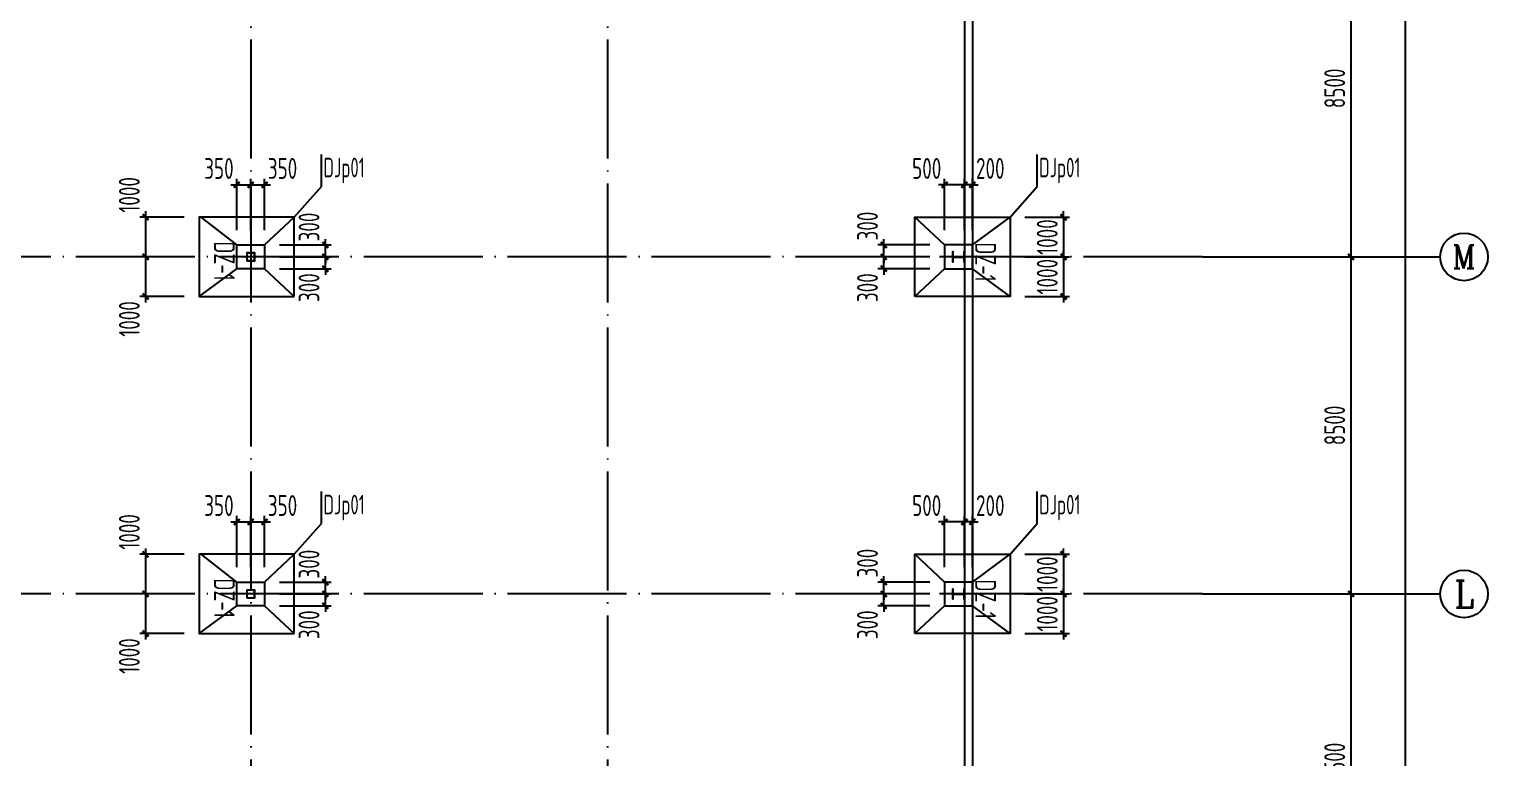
# Model space of a CAD drawing. Extents: x 753177 to 2169292, y -530934 to -273477.
# Drawn here: x 993206 to 1029993, y -405508 to -387134 of the extents above; entities that cross this region are included whole.
import ezdxf
from ezdxf.enums import TextEntityAlignment as Align

# ---------------------------------------------------------------- set-up
doc = ezdxf.new("R2010")
doc.units = 0
doc.header["$LTSCALE"] = 1500
doc.header["$MEASUREMENT"] = 0
doc.linetypes.add('DOTE', pattern=[2.42, 2, -0.2, 0.02, -0.2])
doc.layers.get('Defpoints').update_dxf_attribs({"color": 252})
for name, color, linetype in [('AXIS', 3, 'Continuous'), ('AXIS_TEXT', 7, 'Continuous'), ('BASE', 7, 'Continuous'), ('BASE_DIM', 3, 'Continuous'), ('BASE_NUM', 7, 'Continuous'), ('DIM', 3, 'Continuous'), ('M_Prof', 2, 'Continuous'), ('TEXT', 7, 'Continuous'), ('梁__实线', 140, 'Continuous')]:
    doc.layers.add(name, color=color, linetype=linetype)
doc.styles.add('_TCH_AXIS', font='COMPLEX', dxfattribs={"bigfont": 'GBCBIG'})
doc.styles.add('COMPLEX', font='COMPLEX')
doc.styles.add('H360', font='Tssdeng.shx', dxfattribs={"width": 0.65, "height": 360, "bigfont": 'tssdchn.shx'})
doc.styles.add('TSSD_Dimension', font='Tssdeng.shx', dxfattribs={"width": 0.7, "bigfont": 'hztxt.shx'})
doc.styles.add('TSSD_Label', font='Tssdeng.shx', dxfattribs={"width": 0.7, "bigfont": 'hztxt.shx'})
doc.dimstyles.new('TSSD_150_150', dxfattribs={"dimtxt": 525, "dimasz": 150, "dimexe": 150, "dimexo": 375, "dimgap": 150, "dimtad": 1, "dimdec": 0, "dimzin": 0, "dimdsep": 46, "dimtxsty": 'TSSD_Dimension', "dimblk": 'ARCHTICK', "dimblk1": 'ARCHTICK', "dimblk2": 'ARCHTICK', "dimcen": 0, "dimdle": 150, "dimclrt": 7, "dimadec": 0, "dimazin": 0, "dimtfac": 1, "dimtdec": 0, "dimtix": 1, "dimtmove": 2, "dimatfit": 3, "dimfxl": 0, "dimtolj": 1, "dimtzin": 0, "dimarcsym": 0})

# ---------------------------------------------------------------- blocks, each defined once
blk = doc.blocks.new('_ArchTick')
at = {"color": 0, "linetype": 'ByBlock', "const_width": 0.4}
blk.add_lwpolyline([(-0.5, -0.5), (0.5, 0.5)], dxfattribs=at)
blk = doc.blocks.new('*D44')
at = {"layer": 'AXIS', "color": 0, "lineweight": -2, "transparency": 16777216}
for p, q in [((639125, 134720), (639125, 143520)), ((635750, 143370), (639275, 143370)), ((635750, 134870), (639275, 134870))]:
    blk.add_line(p, q, dxfattribs=at)
at = {"layer": 'Defpoints', "color": 0, "transparency": 16777216}
for p in [(635375, 143370), (639125, 143370), (635375, 134870)]:
    blk.add_point(p, dxfattribs=at)
at = {"layer": 'AXIS', "color": 0, "lineweight": -2, "transparency": 16777216, "xscale": 150, "yscale": 150, "zscale": 150}
for p, rotation in [((639125, 143370), 90), ((639125, 134870), 270)]:
    blk.add_blockref('_ArchTick', p, dxfattribs=dict(at, rotation=rotation))
at = {"layer": 'AXIS', "color": 7, "transparency": 16777216, "insert": (638713, 139120), "char_height": 525, "attachment_point": 5, "rotation": 90, "style": 'TSSD_Dimension'}
blk.add_mtext('\\A1;8500', dxfattribs=at)
blk = doc.blocks.new('*D45')
at = {"layer": 'AXIS', "color": 0, "lineweight": -2, "transparency": 16777216}
for p, q in [((639125, 143220), (639125, 152020)), ((635750, 151870), (639275, 151870)), ((635750, 143370), (639275, 143370))]:
    blk.add_line(p, q, dxfattribs=at)
at = {"layer": 'Defpoints', "color": 0, "transparency": 16777216}
for p in [(635375, 151870), (639125, 151870), (635375, 143370)]:
    blk.add_point(p, dxfattribs=at)
at = {"layer": 'AXIS', "color": 0, "lineweight": -2, "transparency": 16777216, "xscale": 150, "yscale": 150, "zscale": 150}
for p, rotation in [((639125, 151870), 90), ((639125, 143370), 270)]:
    blk.add_blockref('_ArchTick', p, dxfattribs=dict(at, rotation=rotation))
at = {"layer": 'AXIS', "color": 7, "transparency": 16777216, "insert": (638713, 147620), "char_height": 525, "attachment_point": 5, "rotation": 90, "style": 'TSSD_Dimension'}
blk.add_mtext('\\A1;8500', dxfattribs=at)
blk = doc.blocks.new('*D46')
at = {"layer": 'AXIS', "color": 0, "lineweight": -2, "transparency": 16777216}
for p, q in [((639125, 151720), (639125, 160520)), ((635750, 160370), (639275, 160370)), ((635750, 151870), (639275, 151870))]:
    blk.add_line(p, q, dxfattribs=at)
at = {"layer": 'Defpoints', "color": 0, "transparency": 16777216}
for p in [(635375, 160370), (639125, 160370), (635375, 151870)]:
    blk.add_point(p, dxfattribs=at)
at = {"layer": 'AXIS', "color": 0, "lineweight": -2, "transparency": 16777216, "xscale": 150, "yscale": 150, "zscale": 150}
for p, rotation in [((639125, 160370), 90), ((639125, 151870), 270)]:
    blk.add_blockref('_ArchTick', p, dxfattribs=dict(at, rotation=rotation))
at = {"layer": 'AXIS', "color": 7, "transparency": 16777216, "insert": (638713, 156120), "char_height": 525, "attachment_point": 5, "rotation": 90, "style": 'TSSD_Dimension'}
blk.add_mtext('\\A1;8500', dxfattribs=at)
blk = doc.blocks.new('_AXISO')
blk.add_circle((0, 0), 0.5)
at = {"layer": 'AXIS_TEXT', "style": 'COMPLEX', "width": 1.041667}
blk.add_attdef('A', text='', height=0.56, dxfattribs=at).set_placement((-0.25, -0.28), (0.25, -0.28), align=Align.FIT)
blk = doc.blocks.new('*D68')
at = {"layer": 'Defpoints', "color": 0, "transparency": 16777216}
for p in [(634228, 168870), (640501, 168870), (634228, 58370)]:
    blk.add_point(p, dxfattribs=at)
at = {"layer": 'DIM', "color": 0, "lineweight": -2, "transparency": 16777216}
for p, q in [((634603, 168870), (640651, 168870)), ((640501, 58220), (640501, 169020)), ((634603, 58370), (640651, 58370))]:
    blk.add_line(p, q, dxfattribs=at)
at = {"layer": 'DIM', "color": 0, "lineweight": -2, "transparency": 16777216, "xscale": 150, "yscale": 150, "zscale": 150}
for p, rotation in [((640501, 168870), 90), ((640501, 58370), 270)]:
    blk.add_blockref('_ArchTick', p, dxfattribs=dict(at, rotation=rotation))
at = {"layer": 'DIM', "color": 7, "transparency": 16777216, "insert": (640088, 113620), "char_height": 525, "attachment_point": 5, "rotation": 90, "style": 'TSSD_Dimension'}
blk.add_mtext('\\A1;110500', dxfattribs=at)
blk = doc.blocks.new('A$C01EB0BB3')
at = {"layer": 'M_Prof'}
for points in [[(17900, 93400), (18100, 93400), (18100, 93600), (17900, 93600)], [(17906, 93406), (18094, 93406), (18094, 93594), (17906, 93594)], [(36000, 93375), (36000, 93625), (35988, 93625), (35988, 93504), (35712, 93504), (35712, 93625), (35700, 93625), (35700, 93375), (35712, 93375), (35712, 93496), (35988, 93496), (35988, 93375)], [(17900, 84900), (18100, 84900), (18100, 85100), (17900, 85100)], [(17906, 84906), (18094, 84906), (18094, 85094), (17906, 85094)], [(36000, 84875), (36000, 85125), (35988, 85125), (35988, 85004), (35712, 85004), (35712, 85125), (35700, 85125), (35700, 84875), (35712, 84875), (35712, 84996), (35988, 84996), (35988, 84875)]]:
    blk.add_lwpolyline(points, close=True, dxfattribs=at)
blk = doc.blocks.new('*D128')
at = {"layer": 'BASE_DIM', "color": 0, "lineweight": -2, "transparency": 16777216}
for p, q in [((1019293, -391876), (1019293, -391726)), ((1018318, -391876), (1019443, -391876)), ((1019293, -391876), (1019293, -392876)), ((1018318, -392876), (1019443, -392876)), ((1019293, -392876), (1019293, -393026))]:
    blk.add_line(p, q, dxfattribs=at)
at = {"layer": 'Defpoints', "color": 0, "transparency": 16777216}
for p in [(1017943, -391876), (1017943, -392876), (1019293, -392876)]:
    blk.add_point(p, dxfattribs=at)
at = {"layer": 'BASE_DIM', "color": 0, "lineweight": -2, "transparency": 16777216, "xscale": 150, "yscale": 150, "zscale": 150}
for p, rotation in [((1019293, -391876), 270), ((1019293, -392876), 90)]:
    blk.add_blockref('_ArchTick', p, dxfattribs=dict(at, rotation=rotation))
at = {"layer": 'BASE_DIM', "color": 7, "transparency": 16777216, "insert": (1018881, -392376), "char_height": 525, "attachment_point": 5, "rotation": 90, "style": 'TSSD_Dimension'}
blk.add_mtext('\\A1;1000', dxfattribs=at)
blk = doc.blocks.new('*D129')
at = {"layer": 'BASE_DIM', "color": 0, "lineweight": -2, "transparency": 16777216}
for p, q in [((1018318, -392876), (1019443, -392876)), ((1019293, -392876), (1019293, -392726)), ((1019293, -392876), (1019293, -393876)), ((1018318, -393876), (1019443, -393876)), ((1019293, -393876), (1019293, -394026))]:
    blk.add_line(p, q, dxfattribs=at)
at = {"layer": 'Defpoints', "color": 0, "transparency": 16777216}
for p in [(1017943, -392876), (1017943, -393876), (1019293, -393876)]:
    blk.add_point(p, dxfattribs=at)
at = {"layer": 'BASE_DIM', "color": 0, "lineweight": -2, "transparency": 16777216, "xscale": 150, "yscale": 150, "zscale": 150}
for p, rotation in [((1019293, -392876), 270), ((1019293, -393876), 90)]:
    blk.add_blockref('_ArchTick', p, dxfattribs=dict(at, rotation=rotation))
at = {"layer": 'BASE_DIM', "color": 7, "transparency": 16777216, "insert": (1018881, -393376), "char_height": 525, "attachment_point": 5, "rotation": 90, "style": 'TSSD_Dimension'}
blk.add_mtext('\\A1;1000', dxfattribs=at)
blk = doc.blocks.new('*D130')
at = {"layer": 'Defpoints', "color": 0, "transparency": 16777216}
for p in [(1016793, -391059), (1016793, -392576), (1016993, -392576)]:
    blk.add_point(p, dxfattribs=at)
at = {"layer": 'DIM', "color": 0, "lineweight": -2, "transparency": 16777216}
for p, q in [((1016793, -392201), (1016793, -390909)), ((1016993, -392201), (1016993, -390909)), ((1016793, -391059), (1016643, -391059)), ((1016993, -391059), (1016793, -391059)), ((1016993, -391059), (1017143, -391059))]:
    blk.add_line(p, q, dxfattribs=at)
at = {"layer": 'DIM', "color": 0, "lineweight": -2, "transparency": 16777216, "xscale": 150, "yscale": 150, "zscale": 150}
blk.add_blockref('_ArchTick', (1016793, -391059), dxfattribs=at)
at = {"layer": 'DIM', "color": 0, "lineweight": -2, "transparency": 16777216, "xscale": 150, "yscale": 150, "zscale": 150, "rotation": 180}
blk.add_blockref('_ArchTick', (1016993, -391059), dxfattribs=at)
at = {"layer": 'DIM', "color": 7, "transparency": 16777216, "insert": (1017445, -390646), "char_height": 525, "attachment_point": 5, "style": 'TSSD_Dimension'}
blk.add_mtext('\\A1;200', dxfattribs=at)
blk = doc.blocks.new('*D131')
at = {"layer": 'Defpoints', "color": 0, "transparency": 16777216}
for p in [(1016293, -391059), (1016293, -392576), (1016793, -392576)]:
    blk.add_point(p, dxfattribs=at)
at = {"layer": 'DIM', "color": 0, "lineweight": -2, "transparency": 16777216}
for p, q in [((1016293, -392201), (1016293, -390909)), ((1016793, -392201), (1016793, -390909)), ((1016943, -391059), (1016143, -391059))]:
    blk.add_line(p, q, dxfattribs=at)
at = {"layer": 'DIM', "color": 0, "lineweight": -2, "transparency": 16777216, "xscale": 150, "yscale": 150, "zscale": 150, "rotation": 180}
blk.add_blockref('_ArchTick', (1016293, -391059), dxfattribs=at)
at = {"layer": 'DIM', "color": 0, "lineweight": -2, "transparency": 16777216, "xscale": 150, "yscale": 150, "zscale": 150}
blk.add_blockref('_ArchTick', (1016793, -391059), dxfattribs=at)
at = {"layer": 'DIM', "color": 7, "transparency": 16777216, "insert": (1015842, -390646), "char_height": 525, "attachment_point": 5, "style": 'TSSD_Dimension'}
blk.add_mtext('\\A1;500', dxfattribs=at)
blk = doc.blocks.new('*D132')
at = {"layer": 'Defpoints', "color": 0, "transparency": 16777216}
for p in [(1014760, -392876), (1016293, -392876), (1016293, -393176)]:
    blk.add_point(p, dxfattribs=at)
at = {"layer": 'DIM', "color": 0, "lineweight": -2, "transparency": 16777216}
for p, q in [((1015918, -392876), (1014610, -392876)), ((1014760, -392876), (1014760, -392726)), ((1014760, -393176), (1014760, -392876)), ((1015918, -393176), (1014610, -393176)), ((1014760, -393176), (1014760, -393326))]:
    blk.add_line(p, q, dxfattribs=at)
at = {"layer": 'DIM', "color": 0, "lineweight": -2, "transparency": 16777216, "xscale": 150, "yscale": 150, "zscale": 150}
for p, rotation in [((1014760, -392876), 270), ((1014760, -393176), 90)]:
    blk.add_blockref('_ArchTick', p, dxfattribs=dict(at, rotation=rotation))
at = {"layer": 'DIM', "color": 7, "transparency": 16777216, "insert": (1014348, -393653), "char_height": 525, "attachment_point": 5, "rotation": 90, "style": 'TSSD_Dimension'}
blk.add_mtext('\\A1;300', dxfattribs=at)
blk = doc.blocks.new('*D133')
at = {"layer": 'Defpoints', "color": 0, "transparency": 16777216}
for p in [(1014760, -392576), (1016293, -392576), (1016293, -392876)]:
    blk.add_point(p, dxfattribs=at)
at = {"layer": 'DIM', "color": 0, "lineweight": -2, "transparency": 16777216}
for p, q in [((1014760, -392576), (1014760, -392426)), ((1015918, -392576), (1014610, -392576)), ((1015918, -392876), (1014610, -392876)), ((1014760, -392876), (1014760, -392576)), ((1014760, -392876), (1014760, -393026))]:
    blk.add_line(p, q, dxfattribs=at)
at = {"layer": 'DIM', "color": 0, "lineweight": -2, "transparency": 16777216, "xscale": 150, "yscale": 150, "zscale": 150}
for p, rotation in [((1014760, -392576), 270), ((1014760, -392876), 90)]:
    blk.add_blockref('_ArchTick', p, dxfattribs=dict(at, rotation=rotation))
at = {"layer": 'DIM', "color": 7, "transparency": 16777216, "insert": (1014348, -392099), "char_height": 525, "attachment_point": 5, "rotation": 90, "style": 'TSSD_Dimension'}
blk.add_mtext('\\A1;300', dxfattribs=at)
blk = doc.blocks.new('*D140')
at = {"layer": 'BASE_DIM', "color": 0, "lineweight": -2, "transparency": 16777216}
for p, q in [((1019293, -400376), (1019293, -400226)), ((1018318, -400376), (1019443, -400376)), ((1019293, -400376), (1019293, -401376)), ((1018318, -401376), (1019443, -401376)), ((1019293, -401376), (1019293, -401526))]:
    blk.add_line(p, q, dxfattribs=at)
at = {"layer": 'Defpoints', "color": 0, "transparency": 16777216}
for p in [(1017943, -400376), (1017943, -401376), (1019293, -401376)]:
    blk.add_point(p, dxfattribs=at)
at = {"layer": 'BASE_DIM', "color": 0, "lineweight": -2, "transparency": 16777216, "xscale": 150, "yscale": 150, "zscale": 150}
for p, rotation in [((1019293, -400376), 270), ((1019293, -401376), 90)]:
    blk.add_blockref('_ArchTick', p, dxfattribs=dict(at, rotation=rotation))
at = {"layer": 'BASE_DIM', "color": 7, "transparency": 16777216, "insert": (1018881, -400876), "char_height": 525, "attachment_point": 5, "rotation": 90, "style": 'TSSD_Dimension'}
blk.add_mtext('\\A1;1000', dxfattribs=at)
blk = doc.blocks.new('*D141')
at = {"layer": 'BASE_DIM', "color": 0, "lineweight": -2, "transparency": 16777216}
for p, q in [((1019293, -401376), (1019293, -401226)), ((1018318, -401376), (1019443, -401376)), ((1019293, -401376), (1019293, -402376)), ((1018318, -402376), (1019443, -402376)), ((1019293, -402376), (1019293, -402526))]:
    blk.add_line(p, q, dxfattribs=at)
at = {"layer": 'Defpoints', "color": 0, "transparency": 16777216}
for p in [(1017943, -401376), (1017943, -402376), (1019293, -402376)]:
    blk.add_point(p, dxfattribs=at)
at = {"layer": 'BASE_DIM', "color": 0, "lineweight": -2, "transparency": 16777216, "xscale": 150, "yscale": 150, "zscale": 150}
for p, rotation in [((1019293, -401376), 270), ((1019293, -402376), 90)]:
    blk.add_blockref('_ArchTick', p, dxfattribs=dict(at, rotation=rotation))
at = {"layer": 'BASE_DIM', "color": 7, "transparency": 16777216, "insert": (1018881, -401876), "char_height": 525, "attachment_point": 5, "rotation": 90, "style": 'TSSD_Dimension'}
blk.add_mtext('\\A1;1000', dxfattribs=at)
blk = doc.blocks.new('*D142')
at = {"layer": 'Defpoints', "color": 0, "transparency": 16777216}
for p in [(1016793, -399559), (1016793, -401076), (1016993, -401076)]:
    blk.add_point(p, dxfattribs=at)
at = {"layer": 'DIM', "color": 0, "lineweight": -2, "transparency": 16777216}
for p, q in [((1016793, -400701), (1016793, -399409)), ((1016993, -400701), (1016993, -399409)), ((1016793, -399559), (1016643, -399559)), ((1016993, -399559), (1016793, -399559)), ((1016993, -399559), (1017143, -399559))]:
    blk.add_line(p, q, dxfattribs=at)
at = {"layer": 'DIM', "color": 0, "lineweight": -2, "transparency": 16777216, "xscale": 150, "yscale": 150, "zscale": 150}
blk.add_blockref('_ArchTick', (1016793, -399559), dxfattribs=at)
at = {"layer": 'DIM', "color": 0, "lineweight": -2, "transparency": 16777216, "xscale": 150, "yscale": 150, "zscale": 150, "rotation": 180}
blk.add_blockref('_ArchTick', (1016993, -399559), dxfattribs=at)
at = {"layer": 'DIM', "color": 7, "transparency": 16777216, "insert": (1017445, -399146), "char_height": 525, "attachment_point": 5, "style": 'TSSD_Dimension'}
blk.add_mtext('\\A1;200', dxfattribs=at)
blk = doc.blocks.new('*D143')
at = {"layer": 'Defpoints', "color": 0, "transparency": 16777216}
for p in [(1016293, -399559), (1016293, -401076), (1016793, -401076)]:
    blk.add_point(p, dxfattribs=at)
at = {"layer": 'DIM', "color": 0, "lineweight": -2, "transparency": 16777216}
for p, q in [((1016293, -400701), (1016293, -399409)), ((1016793, -400701), (1016793, -399409)), ((1016943, -399559), (1016143, -399559))]:
    blk.add_line(p, q, dxfattribs=at)
at = {"layer": 'DIM', "color": 0, "lineweight": -2, "transparency": 16777216, "xscale": 150, "yscale": 150, "zscale": 150, "rotation": 180}
blk.add_blockref('_ArchTick', (1016293, -399559), dxfattribs=at)
at = {"layer": 'DIM', "color": 0, "lineweight": -2, "transparency": 16777216, "xscale": 150, "yscale": 150, "zscale": 150}
blk.add_blockref('_ArchTick', (1016793, -399559), dxfattribs=at)
at = {"layer": 'DIM', "color": 7, "transparency": 16777216, "insert": (1015842, -399146), "char_height": 525, "attachment_point": 5, "style": 'TSSD_Dimension'}
blk.add_mtext('\\A1;500', dxfattribs=at)
blk = doc.blocks.new('*D144')
at = {"layer": 'Defpoints', "color": 0, "transparency": 16777216}
for p in [(1014760, -401376), (1016293, -401376), (1016293, -401676)]:
    blk.add_point(p, dxfattribs=at)
at = {"layer": 'DIM', "color": 0, "lineweight": -2, "transparency": 16777216}
for p, q in [((1014760, -401376), (1014760, -401226)), ((1015918, -401376), (1014610, -401376)), ((1015918, -401676), (1014610, -401676)), ((1014760, -401676), (1014760, -401376)), ((1014760, -401676), (1014760, -401826))]:
    blk.add_line(p, q, dxfattribs=at)
at = {"layer": 'DIM', "color": 0, "lineweight": -2, "transparency": 16777216, "xscale": 150, "yscale": 150, "zscale": 150}
for p, rotation in [((1014760, -401376), 270), ((1014760, -401676), 90)]:
    blk.add_blockref('_ArchTick', p, dxfattribs=dict(at, rotation=rotation))
at = {"layer": 'DIM', "color": 7, "transparency": 16777216, "insert": (1014348, -402153), "char_height": 525, "attachment_point": 5, "rotation": 90, "style": 'TSSD_Dimension'}
blk.add_mtext('\\A1;300', dxfattribs=at)
blk = doc.blocks.new('*D145')
at = {"layer": 'Defpoints', "color": 0, "transparency": 16777216}
for p in [(1014760, -401076), (1016293, -401076), (1016293, -401376)]:
    blk.add_point(p, dxfattribs=at)
at = {"layer": 'DIM', "color": 0, "lineweight": -2, "transparency": 16777216}
for p, q in [((1014760, -401076), (1014760, -400926)), ((1015918, -401076), (1014610, -401076)), ((1014760, -401376), (1014760, -401076)), ((1015918, -401376), (1014610, -401376)), ((1014760, -401376), (1014760, -401526))]:
    blk.add_line(p, q, dxfattribs=at)
at = {"layer": 'DIM', "color": 0, "lineweight": -2, "transparency": 16777216, "xscale": 150, "yscale": 150, "zscale": 150}
for p, rotation in [((1014760, -401076), 270), ((1014760, -401376), 90)]:
    blk.add_blockref('_ArchTick', p, dxfattribs=dict(at, rotation=rotation))
at = {"layer": 'DIM', "color": 7, "transparency": 16777216, "insert": (1014348, -400599), "char_height": 525, "attachment_point": 5, "rotation": 90, "style": 'TSSD_Dimension'}
blk.add_mtext('\\A1;300', dxfattribs=at)
blk = doc.blocks.new('*D381')
at = {"layer": 'BASE_DIM', "color": 0, "lineweight": -2, "transparency": 16777216}
for p, q in [((996143, -400226), (996143, -401526)), ((997118, -400376), (995993, -400376)), ((997118, -401376), (995993, -401376))]:
    blk.add_line(p, q, dxfattribs=at)
at = {"layer": 'Defpoints', "color": 0, "transparency": 16777216}
for p in [(997493, -400376), (996143, -401376), (997493, -401376)]:
    blk.add_point(p, dxfattribs=at)
at = {"layer": 'BASE_DIM', "color": 0, "lineweight": -2, "transparency": 16777216, "xscale": 150, "yscale": 150, "zscale": 150}
for p, rotation in [((996143, -400376), 90), ((996143, -401376), 270)]:
    blk.add_blockref('_ArchTick', p, dxfattribs=dict(at, rotation=rotation))
at = {"layer": 'BASE_DIM', "color": 7, "transparency": 16777216, "insert": (995731, -399811), "char_height": 525, "attachment_point": 5, "rotation": 90, "style": 'TSSD_Dimension'}
blk.add_mtext('\\A1;1000', dxfattribs=at)
blk = doc.blocks.new('*D382')
at = {"layer": 'BASE_DIM', "color": 0, "lineweight": -2, "transparency": 16777216}
for p, q in [((996143, -401226), (996143, -402526)), ((997118, -401376), (995993, -401376)), ((997118, -402376), (995993, -402376))]:
    blk.add_line(p, q, dxfattribs=at)
at = {"layer": 'Defpoints', "color": 0, "transparency": 16777216}
for p in [(997493, -401376), (996143, -402376), (997493, -402376)]:
    blk.add_point(p, dxfattribs=at)
at = {"layer": 'BASE_DIM', "color": 0, "lineweight": -2, "transparency": 16777216, "xscale": 150, "yscale": 150, "zscale": 150}
for p, rotation in [((996143, -401376), 90), ((996143, -402376), 270)]:
    blk.add_blockref('_ArchTick', p, dxfattribs=dict(at, rotation=rotation))
at = {"layer": 'BASE_DIM', "color": 7, "transparency": 16777216, "insert": (995731, -402941), "char_height": 525, "attachment_point": 5, "rotation": 90, "style": 'TSSD_Dimension'}
blk.add_mtext('\\A1;1000', dxfattribs=at)
blk = doc.blocks.new('*D383')
at = {"layer": 'Defpoints', "color": 0, "transparency": 16777216}
for p in [(998793, -399559), (998443, -401076), (998793, -401076)]:
    blk.add_point(p, dxfattribs=at)
at = {"layer": 'DIM', "color": 0, "lineweight": -2, "transparency": 16777216}
for p, q in [((998443, -400701), (998443, -399409)), ((998793, -400701), (998793, -399409)), ((998293, -399559), (998943, -399559))]:
    blk.add_line(p, q, dxfattribs=at)
at = {"layer": 'DIM', "color": 0, "lineweight": -2, "transparency": 16777216, "xscale": 150, "yscale": 150, "zscale": 150, "rotation": 180}
blk.add_blockref('_ArchTick', (998443, -399559), dxfattribs=at)
at = {"layer": 'DIM', "color": 0, "lineweight": -2, "transparency": 16777216, "xscale": 150, "yscale": 150, "zscale": 150}
blk.add_blockref('_ArchTick', (998793, -399559), dxfattribs=at)
at = {"layer": 'DIM', "color": 7, "transparency": 16777216, "insert": (997992, -399146), "char_height": 525, "attachment_point": 5, "style": 'TSSD_Dimension'}
blk.add_mtext('\\A1;350', dxfattribs=at)
blk = doc.blocks.new('*D384')
at = {"layer": 'Defpoints', "color": 0, "transparency": 16777216}
for p in [(999143, -399559), (998793, -401076), (999143, -401076)]:
    blk.add_point(p, dxfattribs=at)
at = {"layer": 'DIM', "color": 0, "lineweight": -2, "transparency": 16777216}
for p, q in [((998793, -400701), (998793, -399409)), ((999143, -400701), (999143, -399409)), ((998643, -399559), (999293, -399559))]:
    blk.add_line(p, q, dxfattribs=at)
at = {"layer": 'DIM', "color": 0, "lineweight": -2, "transparency": 16777216, "xscale": 150, "yscale": 150, "zscale": 150, "rotation": 180}
blk.add_blockref('_ArchTick', (998793, -399559), dxfattribs=at)
at = {"layer": 'DIM', "color": 0, "lineweight": -2, "transparency": 16777216, "xscale": 150, "yscale": 150, "zscale": 150}
blk.add_blockref('_ArchTick', (999143, -399559), dxfattribs=at)
at = {"layer": 'DIM', "color": 7, "transparency": 16777216, "insert": (999595, -399146), "char_height": 525, "attachment_point": 5, "style": 'TSSD_Dimension'}
blk.add_mtext('\\A1;350', dxfattribs=at)
blk = doc.blocks.new('*D385')
at = {"layer": 'Defpoints', "color": 0, "transparency": 16777216}
for p in [(999143, -401376), (999143, -401676), (1000676, -401376)]:
    blk.add_point(p, dxfattribs=at)
at = {"layer": 'DIM', "color": 0, "lineweight": -2, "transparency": 16777216}
for p, q in [((1000676, -401376), (1000676, -401226)), ((999518, -401376), (1000826, -401376)), ((999518, -401676), (1000826, -401676)), ((1000676, -401676), (1000676, -401376)), ((1000676, -401676), (1000676, -401826))]:
    blk.add_line(p, q, dxfattribs=at)
at = {"layer": 'DIM', "color": 0, "lineweight": -2, "transparency": 16777216, "xscale": 150, "yscale": 150, "zscale": 150}
for p, rotation in [((1000676, -401376), 270), ((1000676, -401676), 90)]:
    blk.add_blockref('_ArchTick', p, dxfattribs=dict(at, rotation=rotation))
at = {"layer": 'DIM', "color": 7, "transparency": 16777216, "insert": (1000264, -402153), "char_height": 525, "attachment_point": 5, "rotation": 90, "style": 'TSSD_Dimension'}
blk.add_mtext('\\A1;300', dxfattribs=at)
blk = doc.blocks.new('*D386')
at = {"layer": 'Defpoints', "color": 0, "transparency": 16777216}
for p in [(999143, -401076), (1000676, -401076), (999143, -401376)]:
    blk.add_point(p, dxfattribs=at)
at = {"layer": 'DIM', "color": 0, "lineweight": -2, "transparency": 16777216}
for p, q in [((1000676, -401076), (1000676, -400926)), ((999518, -401076), (1000826, -401076)), ((1000676, -401376), (1000676, -401076)), ((999518, -401376), (1000826, -401376)), ((1000676, -401376), (1000676, -401526))]:
    blk.add_line(p, q, dxfattribs=at)
at = {"layer": 'DIM', "color": 0, "lineweight": -2, "transparency": 16777216, "xscale": 150, "yscale": 150, "zscale": 150}
for p, rotation in [((1000676, -401076), 270), ((1000676, -401376), 90)]:
    blk.add_blockref('_ArchTick', p, dxfattribs=dict(at, rotation=rotation))
at = {"layer": 'DIM', "color": 7, "transparency": 16777216, "insert": (1000264, -400624), "char_height": 525, "attachment_point": 5, "rotation": 90, "style": 'TSSD_Dimension'}
blk.add_mtext('\\A1;300', dxfattribs=at)
blk = doc.blocks.new('*D387')
at = {"layer": 'BASE_DIM', "color": 0, "lineweight": -2, "transparency": 16777216}
for p, q in [((996143, -391726), (996143, -393026)), ((997118, -391876), (995993, -391876)), ((997118, -392876), (995993, -392876))]:
    blk.add_line(p, q, dxfattribs=at)
at = {"layer": 'Defpoints', "color": 0, "transparency": 16777216}
for p in [(997493, -391876), (996143, -392876), (997493, -392876)]:
    blk.add_point(p, dxfattribs=at)
at = {"layer": 'BASE_DIM', "color": 0, "lineweight": -2, "transparency": 16777216, "xscale": 150, "yscale": 150, "zscale": 150}
for p, rotation in [((996143, -391876), 90), ((996143, -392876), 270)]:
    blk.add_blockref('_ArchTick', p, dxfattribs=dict(at, rotation=rotation))
at = {"layer": 'BASE_DIM', "color": 7, "transparency": 16777216, "insert": (995731, -391311), "char_height": 525, "attachment_point": 5, "rotation": 90, "style": 'TSSD_Dimension'}
blk.add_mtext('\\A1;1000', dxfattribs=at)
blk = doc.blocks.new('*D388')
at = {"layer": 'BASE_DIM', "color": 0, "lineweight": -2, "transparency": 16777216}
for p, q in [((997118, -392876), (995993, -392876)), ((996143, -392726), (996143, -394026)), ((997118, -393876), (995993, -393876))]:
    blk.add_line(p, q, dxfattribs=at)
at = {"layer": 'Defpoints', "color": 0, "transparency": 16777216}
for p in [(997493, -392876), (996143, -393876), (997493, -393876)]:
    blk.add_point(p, dxfattribs=at)
at = {"layer": 'BASE_DIM', "color": 0, "lineweight": -2, "transparency": 16777216, "xscale": 150, "yscale": 150, "zscale": 150}
for p, rotation in [((996143, -392876), 90), ((996143, -393876), 270)]:
    blk.add_blockref('_ArchTick', p, dxfattribs=dict(at, rotation=rotation))
at = {"layer": 'BASE_DIM', "color": 7, "transparency": 16777216, "insert": (995731, -394441), "char_height": 525, "attachment_point": 5, "rotation": 90, "style": 'TSSD_Dimension'}
blk.add_mtext('\\A1;1000', dxfattribs=at)
blk = doc.blocks.new('*D389')
at = {"layer": 'Defpoints', "color": 0, "transparency": 16777216}
for p in [(998793, -391059), (998443, -392576), (998793, -392576)]:
    blk.add_point(p, dxfattribs=at)
at = {"layer": 'DIM', "color": 0, "lineweight": -2, "transparency": 16777216}
for p, q in [((998443, -392201), (998443, -390909)), ((998793, -392201), (998793, -390909)), ((998293, -391059), (998943, -391059))]:
    blk.add_line(p, q, dxfattribs=at)
at = {"layer": 'DIM', "color": 0, "lineweight": -2, "transparency": 16777216, "xscale": 150, "yscale": 150, "zscale": 150, "rotation": 180}
blk.add_blockref('_ArchTick', (998443, -391059), dxfattribs=at)
at = {"layer": 'DIM', "color": 0, "lineweight": -2, "transparency": 16777216, "xscale": 150, "yscale": 150, "zscale": 150}
blk.add_blockref('_ArchTick', (998793, -391059), dxfattribs=at)
at = {"layer": 'DIM', "color": 7, "transparency": 16777216, "insert": (997992, -390646), "char_height": 525, "attachment_point": 5, "style": 'TSSD_Dimension'}
blk.add_mtext('\\A1;350', dxfattribs=at)
blk = doc.blocks.new('*D390')
at = {"layer": 'Defpoints', "color": 0, "transparency": 16777216}
for p in [(999143, -391059), (998793, -392576), (999143, -392576)]:
    blk.add_point(p, dxfattribs=at)
at = {"layer": 'DIM', "color": 0, "lineweight": -2, "transparency": 16777216}
for p, q in [((998793, -392201), (998793, -390909)), ((999143, -392201), (999143, -390909)), ((998643, -391059), (999293, -391059))]:
    blk.add_line(p, q, dxfattribs=at)
at = {"layer": 'DIM', "color": 0, "lineweight": -2, "transparency": 16777216, "xscale": 150, "yscale": 150, "zscale": 150, "rotation": 180}
blk.add_blockref('_ArchTick', (998793, -391059), dxfattribs=at)
at = {"layer": 'DIM', "color": 0, "lineweight": -2, "transparency": 16777216, "xscale": 150, "yscale": 150, "zscale": 150}
blk.add_blockref('_ArchTick', (999143, -391059), dxfattribs=at)
at = {"layer": 'DIM', "color": 7, "transparency": 16777216, "insert": (999595, -390646), "char_height": 525, "attachment_point": 5, "style": 'TSSD_Dimension'}
blk.add_mtext('\\A1;350', dxfattribs=at)
blk = doc.blocks.new('*D391')
at = {"layer": 'Defpoints', "color": 0, "transparency": 16777216}
for p in [(999143, -392876), (1000676, -392876), (999143, -393176)]:
    blk.add_point(p, dxfattribs=at)
at = {"layer": 'DIM', "color": 0, "lineweight": -2, "transparency": 16777216}
for p, q in [((999518, -392876), (1000826, -392876)), ((1000676, -392876), (1000676, -392726)), ((1000676, -393176), (1000676, -392876)), ((999518, -393176), (1000826, -393176)), ((1000676, -393176), (1000676, -393326))]:
    blk.add_line(p, q, dxfattribs=at)
at = {"layer": 'DIM', "color": 0, "lineweight": -2, "transparency": 16777216, "xscale": 150, "yscale": 150, "zscale": 150}
for p, rotation in [((1000676, -392876), 270), ((1000676, -393176), 90)]:
    blk.add_blockref('_ArchTick', p, dxfattribs=dict(at, rotation=rotation))
at = {"layer": 'DIM', "color": 7, "transparency": 16777216, "insert": (1000264, -393653), "char_height": 525, "attachment_point": 5, "rotation": 90, "style": 'TSSD_Dimension'}
blk.add_mtext('\\A1;300', dxfattribs=at)
blk = doc.blocks.new('*D392')
at = {"layer": 'Defpoints', "color": 0, "transparency": 16777216}
for p in [(999143, -392576), (999143, -392876), (1000676, -392576)]:
    blk.add_point(p, dxfattribs=at)
at = {"layer": 'DIM', "color": 0, "lineweight": -2, "transparency": 16777216}
for p, q in [((1000676, -392576), (1000676, -392426)), ((999518, -392576), (1000826, -392576)), ((999518, -392876), (1000826, -392876)), ((1000676, -392876), (1000676, -392576)), ((1000676, -392876), (1000676, -393026))]:
    blk.add_line(p, q, dxfattribs=at)
at = {"layer": 'DIM', "color": 0, "lineweight": -2, "transparency": 16777216, "xscale": 150, "yscale": 150, "zscale": 150}
for p, rotation in [((1000676, -392576), 270), ((1000676, -392876), 90)]:
    blk.add_blockref('_ArchTick', p, dxfattribs=dict(at, rotation=rotation))
at = {"layer": 'DIM', "color": 7, "transparency": 16777216, "insert": (1000264, -392124), "char_height": 525, "attachment_point": 5, "rotation": 90, "style": 'TSSD_Dimension'}
blk.add_mtext('\\A1;300', dxfattribs=at)
blk = doc.blocks.new('A$C72AE6952')
at = {"layer": 'AXIS', "color": 252, "linetype": 'DOTE'}
for p, q in [((18000, 113500), (18000, -3000)), ((27000, 113500), (27000, -3000)), ((36000, 113500), (36000, -3000)), ((42000, 93500), (-6000, 93500)), ((42000, 85000), (-6000, 85000))]:
    blk.add_line(p, q, dxfattribs=at)
at = {"layer": 'AXIS'}
for p, q in [((42000, 93500), (48000, 93500)), ((42000, 85000), (48000, 85000))]:
    blk.add_line(p, q, dxfattribs=at)
ref = blk.add_blockref('_AXISO', (48600, 93500), dxfattribs=dict(at, xscale=1200, yscale=1200, zscale=1200))
ref.add_attrib('A', 'M', dxfattribs={"layer": 'AXIS_TEXT', "height": 594, "style": '_TCH_AXIS'}).set_placement((48303, 93203), (48897, 93203), align=Align.FIT)
ref = blk.add_blockref('_AXISO', (48600, 85000), dxfattribs=dict(at, xscale=1200, yscale=1200, zscale=1200))
ref.add_attrib('A', 'L', dxfattribs={"layer": 'AXIS_TEXT', "height": 683.5, "style": '_TCH_AXIS'}).set_placement((48355.9, 84658.2), (48844.1, 84658.2), align=Align.FIT)
for p1, p2, picture, middle in [((42000, 93500), (42000, 102000), '*D46', (45337.5, 97750)), ((42000, 85000), (42000, 93500), '*D45', (45337.5, 89250)), ((42000, 76500), (42000, 85000), '*D44', (45337.5, 80750))]:
    dim = blk.add_aligned_dim(p1=p1, p2=p2, distance=-3750, dimstyle='TSSD_150_150', dxfattribs=at)
    dim.commit()
    dim.dimension.update_dxf_attribs({"geometry": picture, "text_midpoint": middle, "insert": (-593375.3, -58370.2)})
at = {"layer": 'DIM'}
dim = blk.add_linear_dim(base=(47125.3, 110500), p1=(40852.4, 0), p2=(40852.4, 110500), angle=90, dimstyle='TSSD_150_150', dxfattribs=at)
dim.commit()
dim.dimension.update_dxf_attribs({"geometry": '*D68', "text_midpoint": (46712.8, 55250), "insert": (-593375.3, -58370.2)})

msp = doc.modelspace()

# ---------------------------------------------------------------- linework, layer by layer
at = {"linetype": 'ByBlock'}
for p, q in [((1000578.7, -391097.8), (1000578.7, -390293.7)), ((1018628.7, -391097.8), (1018628.7, -390293.7)), ((999893.2, -391876.1), (1000578.7, -391097.8)), ((1017943.2, -391876.1), (1018628.7, -391097.8)), ((1000578.7, -399597.8), (1000578.7, -398793.7)), ((1018628.7, -399597.8), (1018628.7, -398793.7)), ((999893.2, -400376.1), (1000578.7, -399597.8)), ((1017943.2, -400376.1), (1018628.7, -399597.8))]:
    msp.add_line(p, q, dxfattribs=at)
at = {"layer": 'BASE'}
for p, q in [((998443.2, -392576.1), (997543.2, -391876.1)), ((999143.2, -392576.1), (999893.2, -391876.1)), ((1016293.2, -392576.1), (1015543.2, -391876.1)), ((1016993.2, -392576.1), (1017943.2, -391876.1)), ((997493.2, -393876.1), (998443.2, -393176.1)), ((999143.2, -393176.1), (999893.2, -393876.1)), ((1016293.2, -393176.1), (1015543.2, -393876.1)), ((1017943.2, -393876.1), (1016993.2, -393176.1)), ((998443.2, -401076.1), (997543.2, -400376.1)), ((999143.2, -401076.1), (999893.2, -400376.1)), ((1016293.2, -401076.1), (1015543.2, -400376.1)), ((1016993.2, -401076.1), (1017943.2, -400376.1)), ((997493.2, -402376.1), (998443.2, -401676.1)), ((999143.2, -401676.1), (999893.2, -402376.1)), ((1016293.2, -401676.1), (1015543.2, -402376.1)), ((1017943.2, -402376.1), (1016993.2, -401676.1))]:
    msp.add_line(p, q, dxfattribs=at)
for points in [[(999893.2, -393876.1), (999893.2, -391876.1), (997493.2, -391876.1), (997493.2, -393876.1)], [(1015543.2, -393876.1), (1015543.2, -391876.1), (1017943.2, -391876.1), (1017943.2, -393876.1)], [(999143.2, -392576.1), (999143.2, -393176.1), (998443.2, -393176.1), (998443.2, -392576.1)], [(1016293.2, -392576.1), (1016293.2, -393176.1), (1016993.2, -393176.1), (1016993.2, -392576.1)], [(999893.2, -402376.1), (999893.2, -400376.1), (997493.2, -400376.1), (997493.2, -402376.1)], [(1015543.2, -402376.1), (1015543.2, -400376.1), (1017943.2, -400376.1), (1017943.2, -402376.1)], [(999143.2, -401076.1), (999143.2, -401676.1), (998443.2, -401676.1), (998443.2, -401076.1)], [(1016293.2, -401076.1), (1016293.2, -401676.1), (1016993.2, -401676.1), (1016993.2, -401076.1)]]:
    msp.add_lwpolyline(points, close=True, dxfattribs=at)
at = {"layer": 'DIM', "color": 0, "ltscale": 100}
for p, q in [((1000578.7, -391097.8), (1000578.7, -390293.7)), ((1018628.7, -391097.8), (1018628.7, -390293.7)), ((1000578.7, -399597.8), (1000578.7, -398793.7)), ((1018628.7, -399597.8), (1018628.7, -398793.7))]:
    msp.add_line(p, q, dxfattribs=at)
at = {"layer": '梁__实线'}
for points in [[(980593.2, -375676.1), (1016993.2, -375676.1), (1016993.2, -486576.1), (980593.2, -486576.1)], [(980793.2, -375876.1), (1016793.2, -375876.1), (1016793.2, -486376.1), (980793.2, -486376.1)]]:
    msp.add_lwpolyline(points, close=True, dxfattribs=at)

# ---------------------------------------------------------------- block references
for name in ['A$C72AE6952', 'A$C01EB0BB3']:
    msp.add_blockref(name, (980793.2, -486376.1))

# ---------------------------------------------------------------- texts
at = {"layer": 'BASE_NUM', "style": 'TSSD_Label', "width": 0.7}
for p in [(997867.3, -392485.4), (1017064.3, -392510.4), (997867.3, -400985.4), (1017064.3, -401010.4)]:
    msp.add_text('DZ-1', height=525, rotation=270, dxfattribs=at).set_placement(p)
at = {"layer": 'TEXT', "style": 'H360', "width": 0.65}
for p in [(1000628.4, -390870.2), (1018678.4, -390870.2), (1000628.4, -399370.2), (1018678.4, -399370.2)]:
    msp.add_text('DJp01', height=495, dxfattribs=at).set_placement(p)

# ---------------------------------------------------------------- dimensions: what is measured, and where the dimension line sits
at = {"layer": 'BASE_DIM'}
for base, p1, p2, picture, middle in [((996143.2, -392876.1), (997493.2, -391876.1), (997493.2, -392876.1), '*D387', (995730.7, -391311.4)), ((996143.2, -393876.1), (997493.2, -392876.1), (997493.2, -393876.1), '*D388', (995730.7, -394440.8)), ((996143.2, -401376.1), (997493.2, -400376.1), (997493.2, -401376.1), '*D381', (995730.7, -399811.4)), ((996143.2, -402376.1), (997493.2, -401376.1), (997493.2, -402376.1), '*D382', (995730.7, -402940.8))]:
    dim = msp.add_linear_dim(base=base, p1=p1, p2=p2, angle=270, dimstyle='TSSD_150_150', dxfattribs=at)
    dim.commit()
    dim.dimension.update_dxf_attribs({"geometry": picture, "text_midpoint": middle, "dimtype": 161})
for p1, p2, picture, middle in [((1017943.2, -391876.1), (1017943.2, -392876.1), '*D128', (1018880.7, -392376.1)), ((1017943.2, -392876.1), (1017943.2, -393876.1), '*D129', (1018880.7, -393376.1)), ((1017943.2, -400376.1), (1017943.2, -401376.1), '*D140', (1018880.7, -400876.1)), ((1017943.2, -401376.1), (1017943.2, -402376.1), '*D141', (1018880.7, -401876.1))]:
    dim = msp.add_aligned_dim(p1=p1, p2=p2, distance=1350, dimstyle='TSSD_150_150', dxfattribs=at)
    dim.commit()
    dim.dimension.update_dxf_attribs({"geometry": picture, "text_midpoint": middle})
at = {"layer": 'DIM'}
for base, p1, p2, picture, middle in [((998793.2, -391058.9), (998443.2, -392576.1), (998793.2, -392576.1), '*D389', (997991.6, -390646.4)), ((999143.2, -391058.9), (998793.2, -392576.1), (999143.2, -392576.1), '*D390', (999594.8, -390646.4)), ((998793.2, -399558.9), (998443.2, -401076.1), (998793.2, -401076.1), '*D383', (997991.6, -399146.4)), ((999143.2, -399558.9), (998793.2, -401076.1), (999143.2, -401076.1), '*D384', (999594.8, -399146.4))]:
    dim = msp.add_linear_dim(base=base, p1=p1, p2=p2, dimstyle='TSSD_150_150', dxfattribs=at)
    dim.commit()
    dim.dimension.update_dxf_attribs({"geometry": picture, "text_midpoint": middle, "dimtype": 160})
for base, p1, p2, angle, picture, middle in [((1016293.2, -391058.9), (1016793.2, -392576.1), (1016293.2, -392576.1), 180, '*D131', (1015841.6, -390646.4)), ((1016793.2, -391058.9), (1016993.2, -392576.1), (1016793.2, -392576.1), 180, '*D130', (1017444.8, -390646.4)), ((1000676.3, -392576.1), (999143.2, -392876.1), (999143.2, -392576.1), 90, '*D392', (1000263.8, -392124.4)), ((1014760.1, -392576.1), (1016293.2, -392876.1), (1016293.2, -392576.1), 90, '*D133', (1014347.6, -392099.4)), ((1000676.3, -392876.1), (999143.2, -393176.1), (999143.2, -392876.1), 90, '*D391', (1000263.8, -393652.7)), ((1014760.1, -392876.1), (1016293.2, -393176.1), (1016293.2, -392876.1), 90, '*D132', (1014347.6, -393652.7)), ((1016293.2, -399558.9), (1016793.2, -401076.1), (1016293.2, -401076.1), 180, '*D143', (1015841.6, -399146.4)), ((1016793.2, -399558.9), (1016993.2, -401076.1), (1016793.2, -401076.1), 180, '*D142', (1017444.8, -399146.4)), ((1000676.3, -401076.1), (999143.2, -401376.1), (999143.2, -401076.1), 90, '*D386', (1000263.8, -400624.4)), ((1014760.1, -401076.1), (1016293.2, -401376.1), (1016293.2, -401076.1), 90, '*D145', (1014347.6, -400599.4)), ((1000676.3, -401376.1), (999143.2, -401676.1), (999143.2, -401376.1), 90, '*D385', (1000263.8, -402152.7)), ((1014760.1, -401376.1), (1016293.2, -401676.1), (1016293.2, -401376.1), 90, '*D144', (1014347.6, -402152.7))]:
    dim = msp.add_linear_dim(base=base, p1=p1, p2=p2, angle=angle, dimstyle='TSSD_150_150', dxfattribs=at)
    dim.commit()
    dim.dimension.update_dxf_attribs({"geometry": picture, "text_midpoint": middle, "dimtype": 160})

doc.saveas('drawing.dxf')
